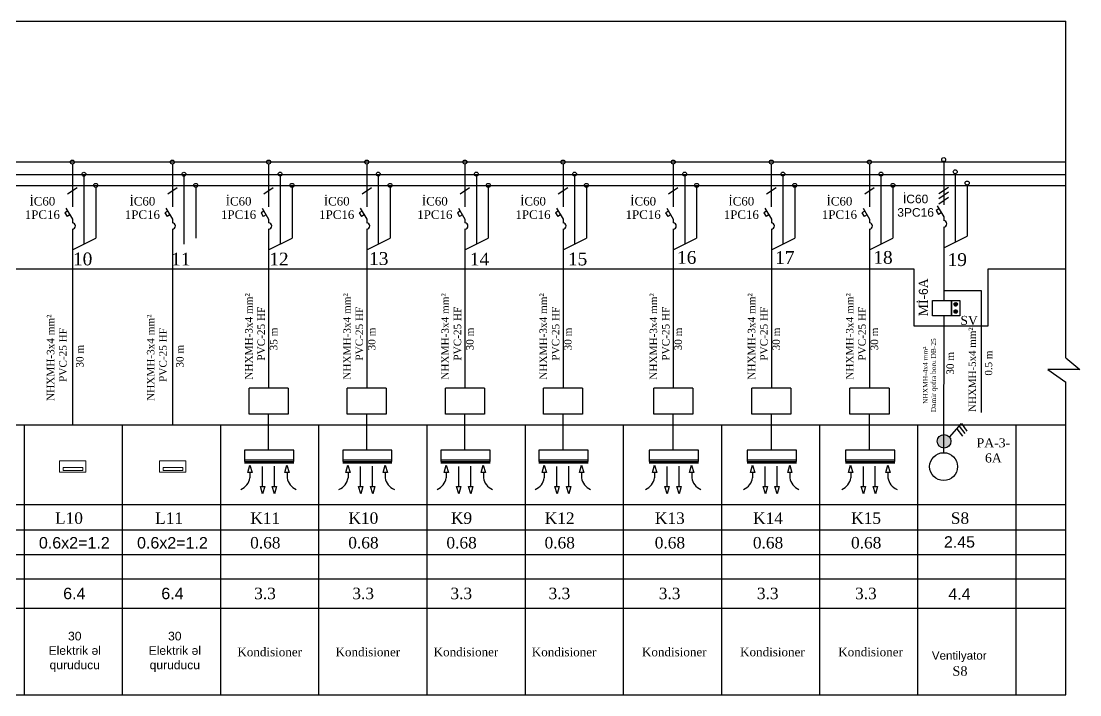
# Model space of a CAD drawing. Header units: millimetres. Extents: x 42452 to 2852333, y -419346 to 834876.
# Drawn here: x 2608749 to 2628187, y 223321 to 235696 of the extents above; entities that cross this region are included whole.
import ezdxf

# ---------------------------------------------------------------- set-up
doc = ezdxf.new("R2010")
doc.units = ezdxf.units.MM
doc.layers.add('0_mebel', color=17, linetype='Continuous', lineweight=0)
doc.layers.add('A-kanal menfez', color=7, linetype='Continuous', lineweight=13)
doc.layers.add('Elektrik isiqlandirma_Lightening.ET-XET', color=7, linetype='Continuous')
doc.layers.add('Схема', color=7, linetype='Continuous')
doc.styles.add('Arial', font='arial.ttf', dxfattribs={"height": 200})
doc.styles.add('GENERATED_STYLE_3', font='ARIAALB2.TTF')

# ---------------------------------------------------------------- blocks, each defined once
blk = doc.blocks.new('Line_167', base_point=(156363518, 84643528))
at = {"layer": 'Elektrik isiqlandirma_Lightening.ET-XET', "linetype": 'Continuous'}
blk.add_line((156363518, 84643483), (156363518, 84642531), dxfattribs=at)
blk.add_circle((156363518, 84643528), 44.2, dxfattribs=at)
blk = doc.blocks.new('Line_168', base_point=(156364038, 84643010))
at = {"layer": 'Elektrik isiqlandirma_Lightening.ET-XET', "linetype": 'Continuous'}
blk.add_line((156364038, 84642966), (156364038, 84641833), dxfattribs=at)
blk.add_circle((156364038, 84643010), 44.2, dxfattribs=at)
blk = doc.blocks.new('Line_169', base_point=(156363773, 84643259))
at = {"layer": 'Elektrik isiqlandirma_Lightening.ET-XET', "linetype": 'Continuous'}
blk.add_line((156363773, 84643215), (156363773, 84642531), dxfattribs=at)
blk.add_circle((156363773, 84643259), 44.2, dxfattribs=at)

msp = doc.modelspace()

# ---------------------------------------------------------------- hatches: boundary and pattern name
at = {"layer": 'A-kanal menfez', "lineweight": 25, "transparency": 33554630}
h = msp.add_hatch(dxfattribs=at)
h.set_pattern_fill('ANGLE', scale=0.666091)
h.set_pattern_definition([(0, (3337755.935, 4248668.2866), (0, 4.652643712), [3.3837408816, -1.2689028306]), (90, (3337755.935, 4248668.2866), (-4.652643712, 3e-16), [3.3837408816, -1.2689028306])])
edge = h.paths.add_edge_path()
edge.add_arc((2625908.83851, 230495.97237), 31.41885, 0, 360)
h = msp.add_hatch(dxfattribs=at)
h.set_pattern_fill('ANGLE', scale=0.666091)
h.set_pattern_definition([(0, (3337755.935, 4248535.0684), (0, 4.652643712), [3.3837408816, -1.2689028306]), (90, (3337755.935, 4248535.0684), (-4.652643712, 3e-16), [3.3837408816, -1.2689028306])])
edge = h.paths.add_edge_path()
edge.add_arc((2625908.83851, 230362.75422), 31.41885, 0, 360)
at = {"layer": 'Elektrik isiqlandirma_Lightening.ET-XET', "linetype": 'Continuous'}
msp.add_hatch(color=7, dxfattribs=at).paths.add_polyline_path([(2625820.91353, 227978.29425, 1), (2625570.91353, 227978.29425, 1)])

# ---------------------------------------------------------------- linework, layer by layer
at = {"color": 7}
for p, q in [((2625687.59268, 230749.12128), (2626377.70189, 230749.12128)), ((2626377.70189, 230749.12128), (2626377.70189, 228506.08394))]:
    msp.add_line(p, q, dxfattribs=at)
for p, q in [((2612933.87176, 228479.15362), (2612933.87176, 228955.46172)), ((2613650.98248, 228955.46172), (2613650.98248, 228479.15362)), ((2614735.80111, 228479.15362), (2614735.80111, 228955.46172)), ((2615452.91182, 228955.46172), (2615452.91182, 228479.15362)), ((2616537.73045, 228479.15362), (2616537.73045, 228955.46172)), ((2617254.84117, 228955.46172), (2617254.84117, 228479.15362)), ((2618339.6598, 228479.15362), (2618339.6598, 228955.46172)), ((2619056.77051, 228955.46172), (2619056.77051, 228479.15362)), ((2620362.73115, 228479.15362), (2620362.73115, 228955.46172)), ((2621079.84186, 228955.46172), (2621079.84186, 228479.15362)), ((2622164.66049, 228479.15362), (2622164.66049, 228955.46172)), ((2622881.7712, 228955.46172), (2622881.7712, 228479.15362)), ((2623966.58984, 228479.15362), (2623966.58984, 228955.46172)), ((2624683.70055, 228955.46172), (2624683.70055, 228479.15362)), ((2613650.98248, 228479.15362), (2612933.87176, 228479.15362)), ((2615452.91182, 228479.15362), (2614735.80111, 228479.15362)), ((2617254.84117, 228479.15362), (2616537.73045, 228479.15362)), ((2619056.77051, 228479.15362), (2618339.6598, 228479.15362)), ((2621079.84186, 228479.15362), (2620362.73115, 228479.15362)), ((2622881.7712, 228479.15362), (2622164.66049, 228479.15362)), ((2624683.70055, 228479.15362), (2623966.58984, 228479.15362)), ((2612850.69354, 227635.46182), (2613755.08699, 227635.46182)), ((2614652.62289, 227635.46182), (2615557.01633, 227635.46182)), ((2616454.55223, 227635.46182), (2617358.94568, 227635.46182)), ((2618256.48158, 227635.46182), (2619160.87502, 227635.46182)), ((2620279.55293, 227635.46182), (2621183.94637, 227635.46182)), ((2622081.48227, 227635.46182), (2622985.87572, 227635.46182)), ((2623883.41161, 227635.46182), (2624787.80506, 227635.46182)), ((2612850.69354, 227605.37324), (2613755.08699, 227605.37324)), ((2612850.69354, 227580.601), (2613755.08699, 227580.601)), ((2612909.5165, 227404.64727), (2612946.76313, 227540.78301)), ((2612946.76313, 227540.78301), (2612988.78813, 227404.64727)), ((2613180.37694, 227149.53503), (2613180.37694, 227517.223)), ((2613398.89258, 227149.53503), (2613398.89258, 227519.68369)), ((2613592.35352, 227404.64727), (2613629.60016, 227540.78301)), ((2613629.60016, 227540.78301), (2613671.62516, 227404.64727)), ((2614652.62289, 227605.37324), (2615557.01633, 227605.37324)), ((2614652.62289, 227580.601), (2615557.01633, 227580.601)), ((2614711.44584, 227404.64727), (2614748.69247, 227540.78301)), ((2614748.69247, 227540.78301), (2614790.71747, 227404.64727)), ((2614982.30628, 227149.53503), (2614982.30628, 227517.223)), ((2615200.82192, 227149.53503), (2615200.82192, 227519.68369)), ((2615394.28287, 227404.64727), (2615431.5295, 227540.78301)), ((2615431.5295, 227540.78301), (2615473.5545, 227404.64727)), ((2616454.55223, 227605.37324), (2617358.94568, 227605.37324)), ((2616454.55223, 227580.601), (2617358.94568, 227580.601)), ((2616513.37519, 227404.64727), (2616550.62182, 227540.78301)), ((2616550.62182, 227540.78301), (2616592.64682, 227404.64727)), ((2616784.23563, 227149.53503), (2616784.23563, 227517.223)), ((2617002.75127, 227149.53503), (2617002.75127, 227519.68369)), ((2617196.21221, 227404.64727), (2617233.45885, 227540.78301)), ((2617233.45885, 227540.78301), (2617275.48385, 227404.64727)), ((2618256.48158, 227605.37324), (2619160.87502, 227605.37324)), ((2618256.48158, 227580.601), (2619160.87502, 227580.601)), ((2618315.30453, 227404.64727), (2618352.55116, 227540.78301)), ((2618352.55116, 227540.78301), (2618394.57616, 227404.64727)), ((2618586.16497, 227149.53503), (2618586.16497, 227517.223)), ((2618804.68061, 227149.53503), (2618804.68061, 227519.68369)), ((2618998.14156, 227404.64727), (2619035.38819, 227540.78301)), ((2619035.38819, 227540.78301), (2619077.41319, 227404.64727)), ((2620279.55293, 227605.37324), (2621183.94637, 227605.37324)), ((2620279.55293, 227580.601), (2621183.94637, 227580.601)), ((2620338.37588, 227404.64727), (2620375.62251, 227540.78301)), ((2620375.62251, 227540.78301), (2620417.64751, 227404.64727)), ((2620609.23632, 227149.53503), (2620609.23632, 227517.223)), ((2620827.75196, 227149.53503), (2620827.75196, 227519.68369)), ((2621021.21291, 227404.64727), (2621058.45954, 227540.78301)), ((2621058.45954, 227540.78301), (2621100.48454, 227404.64727)), ((2622081.48227, 227605.37324), (2622985.87572, 227605.37324)), ((2622081.48227, 227580.601), (2622985.87572, 227580.601)), ((2622140.30522, 227404.64727), (2622177.55186, 227540.78301)), ((2622177.55186, 227540.78301), (2622219.57686, 227404.64727)), ((2622411.16567, 227149.53503), (2622411.16567, 227517.223)), ((2622629.68131, 227149.53503), (2622629.68131, 227519.68369)), ((2622823.14225, 227404.64727), (2622860.38889, 227540.78301)), ((2622860.38889, 227540.78301), (2622902.41388, 227404.64727)), ((2623883.41161, 227605.37324), (2624787.80506, 227605.37324)), ((2623883.41161, 227580.601), (2624787.80506, 227580.601)), ((2623942.23457, 227404.64727), (2623979.4812, 227540.78301)), ((2623979.4812, 227540.78301), (2624021.5062, 227404.64727)), ((2624213.09501, 227149.53503), (2624213.09501, 227517.223)), ((2624431.61065, 227149.53503), (2624431.61065, 227519.68369)), ((2624625.0716, 227404.64727), (2624662.31823, 227540.78301)), ((2624662.31823, 227540.78301), (2624704.34323, 227404.64727)), ((2612988.78813, 227404.64727), (2612909.5165, 227404.64727)), ((2612949.15231, 227404.64727), (2612949.15231, 227306.43442)), ((2613671.62516, 227404.64727), (2613592.35352, 227404.64727)), ((2613631.98934, 227404.64727), (2613631.98934, 227306.43442)), ((2614790.71747, 227404.64727), (2614711.44584, 227404.64727)), ((2614751.08166, 227404.64727), (2614751.08166, 227306.43442)), ((2615473.5545, 227404.64727), (2615394.28287, 227404.64727)), ((2615433.91868, 227404.64727), (2615433.91868, 227306.43442)), ((2616592.64682, 227404.64727), (2616513.37519, 227404.64727)), ((2616553.011, 227404.64727), (2616553.011, 227306.43442)), ((2617275.48385, 227404.64727), (2617196.21221, 227404.64727)), ((2617235.84803, 227404.64727), (2617235.84803, 227306.43442)), ((2618394.57616, 227404.64727), (2618315.30453, 227404.64727)), ((2618354.94035, 227404.64727), (2618354.94035, 227306.43442)), ((2619077.41319, 227404.64727), (2618998.14156, 227404.64727)), ((2619037.77737, 227404.64727), (2619037.77737, 227306.43442)), ((2620417.64751, 227404.64727), (2620338.37588, 227404.64727)), ((2620378.01169, 227404.64727), (2620378.01169, 227306.43442)), ((2621100.48454, 227404.64727), (2621021.21291, 227404.64727)), ((2621060.84872, 227404.64727), (2621060.84872, 227306.43442)), ((2622219.57686, 227404.64727), (2622140.30522, 227404.64727)), ((2622179.94104, 227404.64727), (2622179.94104, 227306.43442)), ((2622902.41388, 227404.64727), (2622823.14225, 227404.64727)), ((2622862.77807, 227404.64727), (2622862.77807, 227306.43442)), ((2624021.5062, 227404.64727), (2623942.23457, 227404.64727)), ((2623981.87038, 227404.64727), (2623981.87038, 227306.43442)), ((2624704.34323, 227404.64727), (2624625.0716, 227404.64727)), ((2624664.70741, 227404.64727), (2624664.70741, 227306.43442)), ((2613182.76612, 227013.39929), (2613140.74112, 227149.53503)), ((2613140.74112, 227149.53503), (2613220.01276, 227149.53503)), ((2613220.01276, 227149.53503), (2613182.76612, 227013.39929)), ((2613401.28176, 227013.39929), (2613359.25676, 227149.53503)), ((2613359.25676, 227149.53503), (2613438.5284, 227149.53503)), ((2613438.5284, 227149.53503), (2613401.28176, 227013.39929)), ((2614984.69547, 227013.39929), (2614942.67047, 227149.53503)), ((2614942.67047, 227149.53503), (2615021.9421, 227149.53503)), ((2615021.9421, 227149.53503), (2614984.69547, 227013.39929)), ((2615203.21111, 227013.39929), (2615161.18611, 227149.53503)), ((2615161.18611, 227149.53503), (2615240.45774, 227149.53503)), ((2615240.45774, 227149.53503), (2615203.21111, 227013.39929)), ((2616786.62481, 227013.39929), (2616744.59981, 227149.53503)), ((2616744.59981, 227149.53503), (2616823.87144, 227149.53503)), ((2616823.87144, 227149.53503), (2616786.62481, 227013.39929)), ((2617005.14045, 227013.39929), (2616963.11545, 227149.53503)), ((2616963.11545, 227149.53503), (2617042.38708, 227149.53503)), ((2617042.38708, 227149.53503), (2617005.14045, 227013.39929)), ((2618588.55416, 227013.39929), (2618546.52916, 227149.53503)), ((2618546.52916, 227149.53503), (2618625.80079, 227149.53503)), ((2618625.80079, 227149.53503), (2618588.55416, 227013.39929)), ((2618807.0698, 227013.39929), (2618765.0448, 227149.53503)), ((2618765.0448, 227149.53503), (2618844.31643, 227149.53503)), ((2618844.31643, 227149.53503), (2618807.0698, 227013.39929)), ((2620611.6255, 227013.39929), (2620569.6005, 227149.53503)), ((2620569.6005, 227149.53503), (2620648.87214, 227149.53503)), ((2620648.87214, 227149.53503), (2620611.6255, 227013.39929)), ((2620830.14114, 227013.39929), (2620788.11614, 227149.53503)), ((2620788.11614, 227149.53503), (2620867.38778, 227149.53503)), ((2620867.38778, 227149.53503), (2620830.14114, 227013.39929)), ((2622413.55485, 227013.39929), (2622371.52985, 227149.53503)), ((2622371.52985, 227149.53503), (2622450.80148, 227149.53503)), ((2622450.80148, 227149.53503), (2622413.55485, 227013.39929)), ((2622632.07049, 227013.39929), (2622590.04549, 227149.53503)), ((2622590.04549, 227149.53503), (2622669.31712, 227149.53503)), ((2622669.31712, 227149.53503), (2622632.07049, 227013.39929)), ((2624215.48419, 227013.39929), (2624173.45919, 227149.53503)), ((2624173.45919, 227149.53503), (2624252.73083, 227149.53503)), ((2624252.73083, 227149.53503), (2624215.48419, 227013.39929)), ((2624433.99983, 227013.39929), (2624391.97483, 227149.53503)), ((2624391.97483, 227149.53503), (2624471.24647, 227149.53503)), ((2624471.24647, 227149.53503), (2624433.99983, 227013.39929))]:
    msp.add_line(p, q)
at = {"color": 7, "linetype": 'Continuous'}
msp.add_line((2616204.40974, 223321.921), (2616204.40974, 228278.921), dxfattribs=at)
msp.add_lwpolyline([(2626499.64016, 231138.40145), (2626499.64016, 230095.4507), (2625145.1755, 230095.4507), (2625145.1755, 231138.40145)])
at = {"color": 7, "lineweight": 25}
for points in [[(2625485.14031, 230564.80495), (2625830.45826, 230564.80495), (2625830.45826, 230282.85778), (2625485.14031, 230282.85778)], [(2625830.45826, 230564.80495), (2625984.70836, 230564.80495), (2625984.70836, 230282.85778), (2625830.45826, 230282.85778)]]:
    msp.add_lwpolyline(points, close=True, dxfattribs=at)
for points in [[(2612850.69354, 227815.57722), (2612850.69354, 227605.37324), (2613755.08699, 227605.37324), (2613755.08699, 227815.57722)], [(2612850.69354, 227815.57722), (2612850.69354, 227605.37324), (2613755.08699, 227605.37324), (2613755.08699, 227815.57722)], [(2614652.62289, 227815.57722), (2614652.62289, 227605.37324), (2615557.01633, 227605.37324), (2615557.01633, 227815.57722)], [(2614652.62289, 227815.57722), (2614652.62289, 227605.37324), (2615557.01633, 227605.37324), (2615557.01633, 227815.57722)], [(2616454.55223, 227815.57722), (2616454.55223, 227605.37324), (2617358.94568, 227605.37324), (2617358.94568, 227815.57722)], [(2616454.55223, 227815.57722), (2616454.55223, 227605.37324), (2617358.94568, 227605.37324), (2617358.94568, 227815.57722)], [(2618256.48158, 227815.57722), (2618256.48158, 227605.37324), (2619160.87502, 227605.37324), (2619160.87502, 227815.57722)], [(2618256.48158, 227815.57722), (2618256.48158, 227605.37324), (2619160.87502, 227605.37324), (2619160.87502, 227815.57722)], [(2620279.55293, 227815.57722), (2620279.55293, 227605.37324), (2621183.94637, 227605.37324), (2621183.94637, 227815.57722)], [(2620279.55293, 227815.57722), (2620279.55293, 227605.37324), (2621183.94637, 227605.37324), (2621183.94637, 227815.57722)], [(2622081.48227, 227815.57722), (2622081.48227, 227605.37324), (2622985.87572, 227605.37324), (2622985.87572, 227815.57722)], [(2622081.48227, 227815.57722), (2622081.48227, 227605.37324), (2622985.87572, 227605.37324), (2622985.87572, 227815.57722)], [(2623883.41161, 227815.57722), (2623883.41161, 227605.37324), (2624787.80506, 227605.37324), (2624787.80506, 227815.57722)], [(2623883.41161, 227815.57722), (2623883.41161, 227605.37324), (2624787.80506, 227605.37324), (2624787.80506, 227815.57722)]]:
    msp.add_lwpolyline(points, close=True)
at = {"lineweight": 25}
msp.add_circle((2625686.18988, 227513.13579), 255.96838, dxfattribs=at)
at = {"linetype": 'Continuous'}
for centre, radius in [((2609685.65361, 231933.4956), 59.56316), ((2611522.68034, 231933.4956), 59.56316), ((2613289.34845, 231934.14188), 59.57369), ((2615091.2778, 231934.14188), 59.57369), ((2616893.20714, 231934.14188), 59.57369), ((2618695.13649, 231934.14188), 59.57369), ((2620718.20783, 231934.14188), 59.57369), ((2622520.13718, 231934.14188), 59.57369), ((2624322.06652, 231934.14188), 59.57369)]:
    msp.add_arc(centre, radius, 272.96227837, 87.03772163, dxfattribs=at)
for centre, start, end in [((2612682.74434, 227343.51338), 291.648370604, 352.076411443), ((2613898.39731, 227343.51338), 187.923588611, 248.351629396), ((2614484.67368, 227343.51338), 291.648370604, 352.076411443), ((2615700.32666, 227343.51338), 187.923588611, 248.351629396), ((2616286.60303, 227343.51338), 291.648370604, 352.076411443), ((2617502.256, 227343.51338), 187.923588611, 248.351629396), ((2618088.53237, 227343.51338), 291.648370604, 352.076411443), ((2619304.18535, 227343.51338), 187.923588611, 248.351629396), ((2620111.60372, 227343.51338), 291.648370604, 352.076411443), ((2621327.2567, 227343.51338), 187.923588611, 248.351629396), ((2621913.53307, 227343.51338), 291.648370604, 352.076411443), ((2623129.18604, 227343.51338), 187.923588611, 248.351629396), ((2623715.46241, 227343.51338), 291.648370604, 352.076411443), ((2624931.11539, 227343.51338), 187.923588611, 248.351629396)]:
    msp.add_arc(centre, 268.97594, start, end)
at = {"layer": '0_mebel'}
for points in [[(2609453.35782, 227621.29254), (2609453.35782, 227412.29346), (2609935.35782, 227412.29346), (2609935.35782, 227621.29254)], [(2609520.85782, 227441.29346), (2609520.85782, 227498.79346), (2609882.35782, 227498.79346), (2609882.35782, 227441.29346)], [(2611290.38455, 227621.29254), (2611290.38455, 227412.29346), (2611772.38455, 227412.29346), (2611772.38455, 227621.29254)], [(2611357.88455, 227441.29346), (2611357.88455, 227498.79346), (2611719.38455, 227498.79346), (2611719.38455, 227441.29346)]]:
    msp.add_lwpolyline(points, close=True, dxfattribs=at)
at = {"layer": 'Elektrik isiqlandirma_Lightening.ET-XET', "linetype": 'Continuous'}
for p, q in [((2592081.1156, 235695.67184), (2627930.7253, 235695.67184)), ((2627930.7253, 229508.35812), (2627930.7253, 235695.67184)), ((2592335.16356, 233111.82788), (2627930.7253, 233111.82788)), ((2592335.16356, 232881.96878), (2627930.7253, 232881.96878)), ((2592335.16356, 232678.23004), (2627930.7253, 232678.23004)), ((2609602.39563, 232525.43722), (2609774.71314, 232642.46012)), ((2611439.42236, 232525.43722), (2611611.73987, 232642.46012)), ((2613206.07575, 232526.18818), (2613378.42373, 232643.23177)), ((2615008.00509, 232526.18818), (2615180.35307, 232643.23177)), ((2616809.93444, 232526.18818), (2616982.28242, 232643.23177)), ((2618611.86378, 232526.18818), (2618784.21176, 232643.23177)), ((2620634.93513, 232526.18818), (2620807.28311, 232643.23177)), ((2622436.86448, 232526.18818), (2622609.21245, 232643.23177)), ((2624238.79382, 232526.18818), (2624411.1418, 232643.23177)), ((2609602.54281, 232205.55145), (2609550.08712, 232175.99088)), ((2609550.08712, 232175.99088), (2609591.35781, 232106.61789)), ((2609569.85782, 232260.49251), (2609688.73173, 232060.67421)), ((2609643.8135, 232136.17846), (2609591.35781, 232106.61789)), ((2609899.72729, 232283.40877), (2609899.72729, 231599.41691)), ((2611439.56954, 232205.55145), (2611387.11385, 232175.99088)), ((2611387.11385, 232175.99088), (2611428.38454, 232106.61789)), ((2611406.88455, 232260.49251), (2611525.75847, 232060.67421)), ((2611480.84023, 232136.17846), (2611428.38454, 232106.61789)), ((2611736.75402, 232283.40877), (2611736.75402, 231599.41691)), ((2613206.22296, 232206.24584), (2613153.75799, 232176.68004)), ((2613153.75799, 232176.68004), (2613195.03597, 232107.29479)), ((2613173.53218, 232261.19662), (2613292.42712, 232061.34298)), ((2613247.50094, 232136.86059), (2613195.03597, 232107.29479)), ((2613503.45999, 232284.11692), (2613503.45999, 231600.00411)), ((2615008.1523, 232206.24584), (2614955.68734, 232176.68004)), ((2614955.68734, 232176.68004), (2614996.96532, 232107.29479)), ((2614975.46153, 232261.19662), (2615094.35647, 232061.34298)), ((2615049.43028, 232136.86059), (2614996.96532, 232107.29479)), ((2615305.38933, 232284.11692), (2615305.38933, 231600.00411)), ((2616810.08165, 232206.24584), (2616757.61668, 232176.68004)), ((2616757.61668, 232176.68004), (2616798.89466, 232107.29479)), ((2616777.39087, 232261.19662), (2616896.28581, 232061.34298)), ((2616851.35963, 232136.86059), (2616798.89466, 232107.29479)), ((2617107.31868, 232284.11692), (2617107.31868, 231600.00411)), ((2618612.01099, 232206.24584), (2618559.54603, 232176.68004)), ((2618559.54603, 232176.68004), (2618600.82401, 232107.29479)), ((2618579.32022, 232261.19662), (2618698.21516, 232061.34298)), ((2618653.28897, 232136.86059), (2618600.82401, 232107.29479)), ((2618909.24802, 232284.11692), (2618909.24802, 231600.00411)), ((2620635.08234, 232206.24584), (2620582.61737, 232176.68004)), ((2620582.61737, 232176.68004), (2620623.89536, 232107.29479)), ((2620602.39157, 232261.19662), (2620721.2865, 232061.34298)), ((2620676.36032, 232136.86059), (2620623.89536, 232107.29479)), ((2620932.31937, 232284.11692), (2620932.31937, 231600.00411)), ((2622437.01168, 232206.24584), (2622384.54672, 232176.68004)), ((2622384.54672, 232176.68004), (2622425.8247, 232107.29479)), ((2622404.32091, 232261.19662), (2622523.21585, 232061.34298)), ((2622478.28967, 232136.86059), (2622425.8247, 232107.29479)), ((2622734.24871, 232284.11692), (2622734.24871, 231600.00411)), ((2624238.94103, 232206.24584), (2624186.47606, 232176.68004)), ((2624186.47606, 232176.68004), (2624227.75405, 232107.29479)), ((2624206.25026, 232261.19662), (2624325.14519, 232061.34298)), ((2624280.21901, 232136.86059), (2624227.75405, 232107.29479)), ((2624536.17806, 232284.11692), (2624536.17806, 231600.00411)), ((2609688.73173, 232060.67421), (2609688.73173, 231992.97917)), ((2611525.75847, 232060.67421), (2611525.75847, 231992.97917)), ((2613292.42712, 232061.34298), (2613292.42712, 231993.63597)), ((2615094.35647, 232061.34298), (2615094.35647, 231993.63597)), ((2616896.28581, 232061.34298), (2616896.28581, 231993.63597)), ((2618698.21516, 232061.34298), (2618698.21516, 231993.63597)), ((2620721.2865, 232061.34298), (2620721.2865, 231993.63597)), ((2622523.21585, 232061.34298), (2622523.21585, 231993.63597)), ((2624325.14519, 232061.34298), (2624325.14519, 231993.63597)), ((2609688.73173, 231877.60668), (2609688.73173, 228278.921)), ((2609688.73173, 231495.24929), (2610118.31229, 231707.33141)), ((2611525.75847, 231877.60668), (2611525.75847, 228278.921)), ((2613292.42712, 231878.24307), (2613292.42712, 228955.46172)), ((2613292.42712, 231495.81807), (2613722.08364, 231707.9377)), ((2615094.35647, 231878.24307), (2615094.35647, 228955.46172)), ((2615094.35647, 231495.81807), (2615524.01299, 231707.9377)), ((2616896.28581, 231878.24307), (2616896.28581, 228955.46172)), ((2616896.28581, 231495.81807), (2617325.94233, 231707.9377)), ((2618698.21516, 231878.24307), (2618698.21516, 228955.46172)), ((2618698.21516, 231495.81807), (2619127.87168, 231707.9377)), ((2620721.2865, 231878.24307), (2620721.2865, 228955.46172)), ((2620721.2865, 231495.81807), (2621150.94303, 231707.9377)), ((2622523.21585, 231878.24307), (2622523.21585, 228955.46172)), ((2622523.21585, 231495.81807), (2622952.87237, 231707.9377)), ((2624325.14519, 231878.24307), (2624325.14519, 228955.46172)), ((2624325.14519, 231495.81807), (2624754.80172, 231707.9377)), ((2625145.1755, 231138.40145), (2588719.22769, 231138.40145)), ((2627930.7253, 231138.40145), (2626499.64016, 231138.40145)), ((2627930.7253, 229508.35812), (2628187.4685, 229295.46994)), ((2628187.4685, 229295.46994), (2627602.39264, 229295.46994)), ((2627602.39264, 229295.46994), (2627930.7253, 229066.25153)), ((2627930.7253, 223321.0444), (2627930.7253, 229066.25153)), ((2613650.98248, 228955.46172), (2612933.87176, 228955.46172)), ((2615452.91182, 228955.46172), (2614735.80111, 228955.46172)), ((2617254.84117, 228955.46172), (2616537.73045, 228955.46172)), ((2619056.77051, 228955.46172), (2618339.6598, 228955.46172)), ((2621079.84186, 228955.46172), (2620362.73115, 228955.46172)), ((2622881.7712, 228955.46172), (2622164.66049, 228955.46172)), ((2624683.70055, 228955.46172), (2623966.58984, 228955.46172)), ((2613292.42712, 227815.57722), (2613292.42712, 228479.15362)), ((2615094.35647, 227815.57722), (2615094.35647, 228479.15362)), ((2616896.28581, 227815.57722), (2616896.28581, 228479.15362)), ((2618698.21516, 227815.57722), (2618698.21516, 228479.15362)), ((2620721.2865, 227815.57722), (2620721.2865, 228479.15362)), ((2622523.21585, 227815.57722), (2622523.21585, 228479.15362)), ((2624325.14519, 227815.57722), (2624325.14519, 228479.15362)), ((2588714.43095, 228278.921), (2627930.7253, 228278.921)), ((2608810.40687, 223321.0444), (2608810.40687, 228278.921)), ((2610612.33622, 223321.0444), (2610612.33622, 228278.921)), ((2612414.26556, 223321.0444), (2612414.26556, 228278.921)), ((2614216.19491, 223321.0444), (2614216.19491, 228278.921)), ((2618008.34109, 223321.0444), (2618008.34109, 228278.921)), ((2619810.27044, 223321.0444), (2619810.27044, 228278.921)), ((2621612.19978, 223321.0444), (2621612.19978, 228278.921)), ((2623414.12913, 223321.0444), (2623414.12913, 228278.921)), ((2625216.05847, 223321.0444), (2625216.05847, 228278.921)), ((2627017.98782, 223321.0444), (2627017.98782, 228278.921)), ((2589456.57772, 226819.72174), (2627930.7253, 226819.72174)), ((2589456.57772, 226354.91467), (2627930.7253, 226354.91467)), ((2589456.57772, 225901.80399), (2627930.7253, 225901.80399)), ((2589456.57772, 225449.57127), (2627930.7253, 225449.57127)), ((2589456.57772, 224912.84081), (2627930.7253, 224912.84081)), ((2588714.43095, 223321.0444), (2627930.7253, 223321.0444))]:
    msp.add_line(p, q, dxfattribs=at)
at = {"layer": 'Elektrik isiqlandirma_Lightening.ET-XET', "color": 7, "linetype": 'Continuous'}
for p, q in [((2625687.59268, 231913.79576), (2625687.59268, 231191.26906)), ((2625687.59268, 231191.45018), (2625687.59268, 230564.80495)), ((2625687.59268, 230282.85778), (2625686.18988, 227769.10416)), ((2625796.07975, 228053.0721), (2626012.13471, 228302.16593)), ((2625974.54651, 228258.82978), (2626075.94795, 228123.00079)), ((2626012.13471, 228302.16593), (2626113.53615, 228166.33694)), ((2625929.54842, 228206.95065), (2626030.94987, 228071.12165))]:
    msp.add_line(p, q, dxfattribs=at)
at = {"layer": 'Elektrik isiqlandirma_Lightening.ET-XET', "color": 7, "linetype": 'Continuous', "lineweight": 25}
for centre in [(2625908.83851, 230495.97237), (2625908.83851, 230362.75422)]:
    msp.add_circle(centre, 31.41885, dxfattribs=at)
at = {"layer": 'Elektrik isiqlandirma_Lightening.ET-XET', "color": 7, "linetype": 'Continuous'}
msp.add_circle((2625695.91353, 227978.29425), 125, dxfattribs=at)
at = {"layer": 'Схема', "color": 7, "linetype": 'Continuous'}
for p, q in [((2625600.90539, 232529.84815), (2625773.92382, 232647.34706)), ((2625600.90539, 232441.26195), (2625773.92382, 232558.76085)), ((2625568.23522, 232301.8483), (2625687.59268, 232101.21721)), ((2625600.90539, 232342.26817), (2625773.92382, 232459.76707)), ((2625899.44648, 232324.85777), (2625899.44648, 231638.08368)), ((2625601.05317, 232246.68376), (2625548.38411, 232217.00294)), ((2625548.38411, 232217.00294), (2625589.82267, 232147.34778)), ((2625642.49173, 232177.02859), (2625589.82267, 232147.34778)), ((2625687.59268, 232101.21721), (2625687.59268, 232033.24681)), ((2625687.59268, 231533.49234), (2626118.92061, 231746.43714))]:
    msp.add_line(p, q, dxfattribs=at)
msp.add_arc((2625684.50203, 231973.52128), 59.80544, 272.96227829, 87.03772171, dxfattribs=at)

# ---------------------------------------------------------------- block references
at = {"layer": 'Elektrik isiqlandirma_Lightening.ET-XET', "linetype": 'Continuous'}
for name, p, xscale, yscale, zscale in [('Line_167', (2609688.55438, 233106.83903), 0.8258455835498631, 0.8258455835498631, 0.8258455835498631), ('Line_167', (2611525.58111, 233106.83903), 0.8258455835498631, 0.8258455835498631, 0.8258455835498631), ('Line_167', (2613292.24974, 233107.6928), 0.8259916270630292, 0.8259916270630292, 0.8259916270630292), ('Line_167', (2615094.17908, 233107.6928), 0.8259916270630292, 0.8259916270630292, 0.8259916270630292), ('Line_167', (2616896.10843, 233107.6928), 0.8259916270630292, 0.8259916270630292, 0.8259916270630292), ('Line_167', (2618698.03777, 233107.6928), 0.8259916270630292, 0.8259916270630292, 0.8259916270630292), ('Line_167', (2620721.10912, 233107.6928), 0.8259916270630292, 0.8259916270630292, 0.8259916270630292), ('Line_167', (2622523.03847, 233107.6928), 0.8259916270630292, 0.8259916270630292, 0.8259916270630292), ('Line_167', (2624324.96781, 233107.6928), 0.8259916270630292, 0.8259916270630292, 0.8259916270630292), ('Line_169', (2609899.72729, 232885.05883), 0.8258455835498631, 0.8258455835498631, 0.8258455835498631), ('Line_169', (2611736.75402, 232885.05883), 0.8258455835498631, 0.8258455835498631, 0.8258455835498631), ('Line_169', (2613503.45999, 232885.87338), 0.8259916270630292, 0.8259916270630292, 0.8259916270630292), ('Line_169', (2615305.38933, 232885.87338), 0.8259916270630292, 0.8259916270630292, 0.8259916270630292), ('Line_169', (2617107.31868, 232885.87338), 0.8259916270630292, 0.8259916270630292, 0.8259916270630292), ('Line_169', (2618909.24802, 232885.87338), 0.8259916270630292, 0.8259916270630292, 0.8259916270630292), ('Line_169', (2620932.31937, 232885.87338), 0.8259916270630292, 0.8259916270630292, 0.8259916270630292), ('Line_169', (2622734.24871, 232885.87338), 0.8259916270630292, 0.8259916270630292, 0.8259916270630292), ('Line_169', (2624536.17806, 232885.87338), 0.8259916270630292, 0.8259916270630292, 0.8259916270630292), ('Line_168', (2610118.31229, 232679.15055), 0.8258455835498631, 0.8258455835498631, 0.8258455835498631), ('Line_168', (2611955.33902, 232679.15055), 0.8258455835498631, 0.8258455835498631, 0.8258455835498631), ('Line_168', (2613722.08364, 232679.92869), 0.8259916270630292, 0.8259916270630292, 0.8259916270630292), ('Line_168', (2615524.01299, 232679.92869), 0.8259916270630292, 0.8259916270630292, 0.8259916270630292), ('Line_168', (2617325.94233, 232679.92869), 0.8259916270630292, 0.8259916270630292, 0.8259916270630292), ('Line_168', (2619127.87168, 232679.92869), 0.8259916270630292, 0.8259916270630292, 0.8259916270630292), ('Line_168', (2621150.94303, 232679.92869), 0.8259916270630292, 0.8259916270630292, 0.8259916270630292), ('Line_168', (2622952.87237, 232679.92869), 0.8259916270630292, 0.8259916270630292, 0.8259916270630292), ('Line_168', (2624754.80172, 232679.92869), 0.8259916270630292, 0.8259916270630292, 0.8259916270630292)]:
    msp.add_blockref(name, p, dxfattribs=dict(at, xscale=xscale, yscale=yscale, zscale=zscale))
at = {"layer": 'Схема', "color": 7, "linetype": 'Continuous', "xscale": 0.8292048313903155, "yscale": 0.8292048313903155, "zscale": 0.8292048313903155}
for name, p in [('Line_167', (2625687.4146, 233151.63746)), ('Line_169', (2625899.44648, 232928.95513)), ('Line_168', (2626118.92061, 232722.20929))]:
    msp.add_blockref(name, p, dxfattribs=at)

# ---------------------------------------------------------------- texts
at = {"layer": 'Elektrik isiqlandirma_Lightening.ET-XET', "linetype": 'Continuous', "attachment_point": 5, "line_spacing_factor": 0.938829, "style": 'GENERATED_STYLE_3'}
for insert, char_height, width in [((2609137.31012, 232263.44409), 157.0272719, 830.9089486), ((2610974.33685, 232263.44409), 157.0272719, 830.9089486), ((2612740.90799, 232264.14872), 157.0550408, 831.0558875), ((2614542.83734, 232264.14872), 157.0550408, 831.0558875), ((2616344.76668, 232264.14872), 157.0550408, 831.0558875), ((2618146.69603, 232264.14872), 157.0550408, 831.0558875), ((2620169.76738, 232264.14872), 157.0550408, 831.0558875), ((2621971.69672, 232264.14872), 157.0550408, 831.0558875), ((2623773.62607, 232264.14872), 157.0550408, 831.0558875)]:
    msp.add_mtext('\\A1;{\\fTimes New Roman|b0|i0|c204|p18;İC60\\P1PC16}', dxfattribs=dict(at, insert=insert, char_height=char_height, width=width))
at = {"layer": 'Elektrik isiqlandirma_Lightening.ET-XET', "color": 3, "linetype": 'Continuous', "attachment_point": 5, "style": 'GENERATED_STYLE_3'}
for s, insert, char_height, width in [('\\A1;{\\fTimes New Roman|b0|i0|c204|p18;10}', (2609878.10081, 231325.6984), 235.0916651, 596.7848819), ('\\A1;{\\fTimes New Roman|b0|i0|c204|p18;11}', (2611680.03015, 231325.6984), 235.0916651, 596.7848819), ('\\A1;{\\fTimes New Roman|b0|i0|c204|p18;12}', (2613481.95949, 231325.6984), 235.0916651, 596.7848819), ('\\A1;{\\fTimes New Roman|b0|i0|c204|p18;13}', (2615315.25791, 231333.87289), 235.0916651, 596.7848819), ('\\A1;{\\fTimes New Roman|b0|i0|c204|p18;14}', (2617164.24832, 231325.6984), 235.0916651, 596.7848819), ('\\A1;{\\fTimes New Roman|b0|i0|c204|p18;15}', (2618966.17767, 231325.6984), 235.0916651, 596.7848819), ('\\A1;{\\fTimes New Roman|b0|i0|c204|p18;16}', (2620969.66111, 231354.46384), 235.0916651, 596.7848819), ('\\A1;{\\fTimes New Roman|b0|i0|c204|p18;17}', (2622771.59045, 231354.46384), 235.0916651, 596.7848819), ('\\A1;{\\fTimes New Roman|b0|i0|c204|p18;18}', (2624573.5198, 231354.46384), 235.0916651, 596.7848819), ('\\A1;{\\fTimes New Roman|b0|i0|c204|p18;19}', (2625937.07161, 231313.64059), 235.0916651, 596.7848819), ('\\A1;{\\fTimes New Roman|b0|i0|c238|p18;L\\fTimes New Roman|b0|i0|c0|p18;10}', (2609626.70175, 226566.18715), 210.6636538, 331.2598623), ('\\A1;{\\fTimes New Roman|b0|i0|c238|p18;L\\fTimes New Roman|b0|i0|c0|p18;11}', (2611463.72848, 226566.18715), 210.6636538, 331.2598623), ('\\A1;{\\fTimes New Roman|b0|i0|c204|p18;K\\fTimes New Roman|b0|i0|c0|p18;11}', (2613230.38617, 226565.88426), 210.7009078, 331.3184427), ('\\A1;{\\fTimes New Roman|b0|i0|c204|p18;K\\fTimes New Roman|b0|i0|c0|p18;10}', (2615032.31551, 226565.88426), 210.7009078, 331.3184427), ('\\A1;{\\fTimes New Roman|b0|i0|c204|p18;K\\fTimes New Roman|b0|i0|c0|p18;9}', (2616834.24486, 226565.88426), 210.7009078, 331.3184427), ('\\A1;{\\fTimes New Roman|b0|i0|c204|p18;K\\fTimes New Roman|b0|i0|c0|p18;12}', (2618636.1742, 226565.88426), 210.7009078, 331.3184427), ('\\A1;{\\fTimes New Roman|b0|i0|c204|p18;K\\fTimes New Roman|b0|i0|c0|p18;13}', (2620659.24555, 226565.88426), 210.7009078, 331.3184427), ('\\A1;{\\fTimes New Roman|b0|i0|c204|p18;K1\\fTimes New Roman|b0|i0|c0|p18;4}', (2622461.1749, 226565.88426), 210.7009078, 950.2427735), ('\\A1;{\\fTimes New Roman|b0|i0|c204|p18;K\\fTimes New Roman|b0|i0|c238|p18;1\\fTimes New Roman|b0|i0|c0|p18;5}', (2624263.10424, 226565.88426), 210.70090785, 331.3184427), ('\\A1;{\\fTimes New Roman|b0|i0|c204|p18;S\\fTimes New Roman|b0|i0|c238|p18;8}', (2625986.76216, 226565.88426), 210.7009078, 331.3184427)]:
    msp.add_mtext(s, dxfattribs=dict(at, insert=insert, char_height=char_height, width=width))
at = {"layer": 'Elektrik isiqlandirma_Lightening.ET-XET', "insert": (2625314.97852, 230276.21286), "char_height": 165.8512761, "attachment_point": 4, "rotation": 90, "line_spacing_factor": 0.9227, "style": 'GENERATED_STYLE_3'}
msp.add_mtext('\\A1;{\\fTimes New Roman|b0|i0|c238|p18;Mİ-}6{\\fTimes New Roman|b0|i0|c238|p18;A}', dxfattribs=at)
at = {"layer": 'Elektrik isiqlandirma_Lightening.ET-XET', "linetype": 'Continuous', "attachment_point": 2, "rotation": 90, "style": 'GENERATED_STYLE_3'}
for s, insert, char_height in [('{\\fTimes New Roman|b0|i0|c238|p18;\\C7; \\fTimes New Roman|b0|i0|c204|p18;\\C0;NHXMH-3х\\fTimes New Roman|b0|i0|c238|p18;4\\C7; mm²\\fTimes New Roman|b0|i0|c204|p18;\\C0;\\P\\fTimes New Roman|b0|i0|c238|p18;\\C7;   PVC-25 \\fTimes New Roman|b0|i0|c204|p18;\\C0;H\\fTimes New Roman|b0|i0|c238|p18;\\C7;F}', (2612860.45937, 229878.04054), 136.38760296), ('{\\fTimes New Roman|b0|i0|c238|p18;\\C7; \\fTimes New Roman|b0|i0|c204|p18;\\C0;NHXMH-3х\\fTimes New Roman|b0|i0|c238|p18;4\\C7; mm²\\fTimes New Roman|b0|i0|c204|p18;\\C0;\\P\\fTimes New Roman|b0|i0|c238|p18;\\C7;   PVC-25 \\fTimes New Roman|b0|i0|c204|p18;\\C0;H\\fTimes New Roman|b0|i0|c238|p18;\\C7;F}', (2614662.38872, 229878.04054), 136.38760296), ('{\\fTimes New Roman|b0|i0|c238|p18;\\C7; \\fTimes New Roman|b0|i0|c204|p18;\\C0;NHXMH-3х\\fTimes New Roman|b0|i0|c238|p18;4\\C7; mm²\\fTimes New Roman|b0|i0|c204|p18;\\C0;\\P\\fTimes New Roman|b0|i0|c238|p18;\\C7;   PVC-25 \\fTimes New Roman|b0|i0|c204|p18;\\C0;H\\fTimes New Roman|b0|i0|c238|p18;\\C7;F}', (2616464.31806, 229878.04054), 136.38760296), ('{\\fTimes New Roman|b0|i0|c238|p18;\\C7; \\fTimes New Roman|b0|i0|c204|p18;\\C0;NHXMH-3х\\fTimes New Roman|b0|i0|c238|p18;4\\C7; mm²\\fTimes New Roman|b0|i0|c204|p18;\\C0;\\P\\fTimes New Roman|b0|i0|c238|p18;\\C7;   PVC-25 \\fTimes New Roman|b0|i0|c204|p18;\\C0;H\\fTimes New Roman|b0|i0|c238|p18;\\C7;F}', (2618266.24741, 229878.04054), 136.38760296), ('{\\fTimes New Roman|b0|i0|c238|p18;\\C7; \\fTimes New Roman|b0|i0|c204|p18;\\C0;NHXMH-3х\\fTimes New Roman|b0|i0|c238|p18;4\\C7; mm²\\fTimes New Roman|b0|i0|c204|p18;\\C0;\\P\\fTimes New Roman|b0|i0|c238|p18;\\C7;   PVC-25 \\fTimes New Roman|b0|i0|c204|p18;\\C0;H\\fTimes New Roman|b0|i0|c238|p18;\\C7;F}', (2620289.31875, 229878.04054), 136.38760296), ('{\\fTimes New Roman|b0|i0|c238|p18;\\C7; \\fTimes New Roman|b0|i0|c204|p18;\\C0;NHXMH-3х\\fTimes New Roman|b0|i0|c238|p18;4\\C7; mm²\\fTimes New Roman|b0|i0|c204|p18;\\C0;\\P\\fTimes New Roman|b0|i0|c238|p18;\\C7;   PVC-25 \\fTimes New Roman|b0|i0|c204|p18;\\C0;H\\fTimes New Roman|b0|i0|c238|p18;\\C7;F}', (2622091.2481, 229878.04054), 136.38760296), ('{\\fTimes New Roman|b0|i0|c238|p18;\\C7; \\fTimes New Roman|b0|i0|c204|p18;\\C0;NHXMH-3х\\fTimes New Roman|b0|i0|c238|p18;4\\C7; mm²\\fTimes New Roman|b0|i0|c204|p18;\\C0;\\P\\fTimes New Roman|b0|i0|c238|p18;\\C7;   PVC-25 \\fTimes New Roman|b0|i0|c204|p18;\\C0;H\\fTimes New Roman|b0|i0|c238|p18;\\C7;F}', (2623893.17744, 229878.04054), 136.38760296), ('{\\fTimes New Roman|b0|i0|c238|p18;\\C7; \\fTimes New Roman|b0|i0|c204|p18;\\C0;NHXMH-3х\\fTimes New Roman|b0|i0|c238|p18;4\\C7; mm²\\fTimes New Roman|b0|i0|c204|p18;\\C0;\\P\\fTimes New Roman|b0|i0|c238|p18;\\C7;   PVC-25 \\fTimes New Roman|b0|i0|c204|p18;\\C0;H\\fTimes New Roman|b0|i0|c238|p18;\\C7;F}', (2609220.04752, 229486.98161), 136.38760296), ('{\\fTimes New Roman|b0|i0|c238|p18;\\C7; \\fTimes New Roman|b0|i0|c204|p18;\\C0;NHXMH-3х\\fTimes New Roman|b0|i0|c238|p18;4\\C7; mm²\\fTimes New Roman|b0|i0|c204|p18;\\C0;\\P\\fTimes New Roman|b0|i0|c238|p18;\\C7;   PVC-25 \\fTimes New Roman|b0|i0|c204|p18;\\C0;H\\fTimes New Roman|b0|i0|c238|p18;\\C7;F}', (2611057.07426, 229486.98161), 136.38760296), ('\\A1;{\\fTimes New Roman|b0|i0|c0|p18;35\\fTimes New Roman|b0|i0|c204|p18; m}', (2613314.87243, 229856.82402), 136.387603), ('\\A1;{\\fTimes New Roman|b0|i0|c0|p18;3\\fTimes New Roman|b0|i0|c204|p18;0 m}', (2615116.80177, 229856.82402), 136.387603), ('\\A1;{\\fTimes New Roman|b0|i0|c0|p18;3\\fTimes New Roman|b0|i0|c204|p18;0 m}', (2616918.73112, 229856.82402), 136.387603), ('\\A1;{\\fTimes New Roman|b0|i0|c0|p18;3\\fTimes New Roman|b0|i0|c204|p18;0 m}', (2618720.66046, 229856.82402), 136.387603), ('\\A1;{\\fTimes New Roman|b0|i0|c0|p18;3\\fTimes New Roman|b0|i0|c204|p18;0 m}', (2620743.73181, 229856.82402), 136.387603), ('\\A1;{\\fTimes New Roman|b0|i0|c0|p18;3\\fTimes New Roman|b0|i0|c204|p18;0 m}', (2622545.66116, 229856.82402), 136.387603), ('\\A1;{\\fTimes New Roman|b0|i0|c0|p18;3\\fTimes New Roman|b0|i0|c204|p18;0 m}', (2624347.5905, 229856.82402), 136.387603), ('{\\fTimes New Roman|b0|i0|c238|p18;\\C7; \\fTimes New Roman|b0|i0|c204|p18;\\C0;NHXMH\\fTimes New Roman|b0|i0|c0|p18;-4\\fTimes New Roman|b0|i0|c204|p18;х\\fTimes New Roman|b0|i0|c0|p18;4\\fTimes New Roman|b0|i0|c238|p18;\\C7; mm²\\fTimes New Roman|b0|i0|c204|p18;\\C0;\\P\\fArial|b0|i0|c204|p34;\\C7; \\fTimes New Roman|b0|i0|c238|p18;Dəmir qofra boru DB-25 }', (2625307.18906, 229173.45765), 89.36107805), ('\\A1;{\\fTimes New Roman|b0|i0|c204|p18;3\\fTimes New Roman|b0|i0|c0|p18;0 \\fTimes New Roman|b0|i0|c204|p18;m}', (2609757.18055, 229540.72892), 136.38760296), ('\\A1;{\\fTimes New Roman|b0|i0|c204|p18;3\\fTimes New Roman|b0|i0|c0|p18;0 \\fTimes New Roman|b0|i0|c204|p18;m}', (2611594.20728, 229540.72892), 136.38760296), ('\\A1;{\\fTimes New Roman|b0|i0|c0|p18;3\\fTimes New Roman|b0|i0|c204|p18;0 m}', (2625738.90893, 229410.39971), 136.387603)]:
    msp.add_mtext(s, dxfattribs=dict(at, insert=insert, char_height=char_height))
at = {"layer": 'Elektrik isiqlandirma_Lightening.ET-XET', "insert": (2625994.97968, 230197.05437), "char_height": 165.515573, "attachment_point": 4, "line_spacing_factor": 0.9227, "style": 'GENERATED_STYLE_3'}
msp.add_mtext('\\A1;{\\fTimes New Roman|b0|i0|c238|p18;SV}', dxfattribs=at)
at = {"layer": 'Elektrik isiqlandirma_Lightening.ET-XET', "linetype": 'Continuous', "insert": (2626145.83485, 229258.98284), "char_height": 187.0847907, "width": 1893.9413459, "attachment_point": 2, "rotation": 90, "style": 'GENERATED_STYLE_3'}
msp.add_mtext('{\\fTimes New Roman|b0|i0|c238|p18;\\C7; \\fTimes New Roman|b0|i0|c204|p18;\\H0.71207x;\\C0;NHXMH-\\fTimes New Roman|b0|i0|c0|p18;5\\fTimes New Roman|b0|i0|c204|p18;х\\fTimes New Roman|b0|i0|c0|p18;4\\fTimes New Roman|b0|i0|c238|p18;\\C7; mm²}', dxfattribs=at)
at = {"layer": 'Elektrik isiqlandirma_Lightening.ET-XET', "color": 7, "linetype": 'Continuous', "insert": (2626512.94349, 229185.04008), "char_height": 133.2181449, "attachment_point": 4, "rotation": 90, "style": 'GENERATED_STYLE_3'}
msp.add_mtext('\\A1;{\\fTimes New Roman|b0|i0|c238|p18;0.5\\fTimes New Roman|b0|i0|c0|p18; m}', dxfattribs=at)
at = {"layer": 'Elektrik isiqlandirma_Lightening.ET-XET', "linetype": 'Continuous', "attachment_point": 5, "style": 'GENERATED_STYLE_3'}
for s, insert, char_height in [('\\A1;{\\fTimes New Roman|b0|i0|c204|p18;PA-\\fTimes New Roman|b0|i0|c238|p18;3\\fTimes New Roman|b0|i0|c204|p18;-\\fTimes New Roman|b0|i0|c238|p18;\\P\\fTimes New Roman|b0|i0|c204|p18;6A}', (2626600.03915, 227810.49434), 166.95620283), ('\\A1;{\\fTimes New Roman|b0|i0|c204|p18;0.68}', (2613231.88394, 226112.97894), 210.7009078), ('\\A1;{\\fTimes New Roman|b0|i0|c204|p18;0.68}', (2615033.81328, 226112.97894), 210.7009078), ('\\A1;{\\fTimes New Roman|b0|i0|c204|p18;0.68}', (2616835.74263, 226112.97894), 210.7009078), ('\\A1;{\\fTimes New Roman|b0|i0|c204|p18;0.68}', (2618637.67197, 226112.97894), 210.7009078), ('\\A1;{\\fTimes New Roman|b0|i0|c204|p18;0.68}', (2620660.74332, 226112.97894), 210.7009078), ('\\A1;{\\fTimes New Roman|b0|i0|c204|p18;0.68}', (2622462.67266, 226112.97894), 210.7009078), ('\\A1;{\\fTimes New Roman|b0|i0|c204|p18;0.68}', (2624264.60201, 226112.97894), 210.7009078), ('\\A1;{\\fArial|b0|i0|c0|p34;6.4}', (2609724.85879, 225181.57444), 210.6264064), ('\\A1;{\\fArial|b0|i0|c0|p34;6.4}', (2611526.78814, 225181.57444), 210.6264064), ('\\A1;{\\fArial|b0|i0|c0|p34;4\\fArial|b0|i0|c238|p34;.4}', (2625977.49091, 225174.93234), 209.6166974)]:
    msp.add_mtext(s, dxfattribs=dict(at, insert=insert, char_height=char_height))
for s, insert, char_height, width in [('\\A1;{\\fArial|b0|i0|c204|p34;0.6\\fArial|b0|i0|c0|p34;x2=1.2}', (2609724.85879, 226112.86834), 210.6264064, 560.4957147), ('\\A1;{\\fArial|b0|i0|c204|p34;0.6\\fArial|b0|i0|c0|p34;x2=1.2}', (2611526.78814, 226112.86834), 210.6264064, 560.4957147), ('\\A1;{\\fArial|b0|i0|c238|p34;2.45}', (2625977.49091, 226128.5016), 209.6166974, 828.9640337), ('\\A1;{\\fTimes New Roman|b0|i0|c204|p18;3.3}', (2613226.50145, 225181.35562), 210.7009078, 712.0063638), ('\\A1;{\\fTimes New Roman|b0|i0|c204|p18;3.3}', (2615028.4308, 225181.35562), 210.7009078, 712.0063638), ('\\A1;{\\fTimes New Roman|b0|i0|c204|p18;3.3}', (2616830.36014, 225181.35562), 210.7009078, 712.0063638), ('\\A1;{\\fTimes New Roman|b0|i0|c204|p18;3.3}', (2618632.28949, 225181.35562), 210.7009078, 712.0063638), ('\\A1;{\\fTimes New Roman|b0|i0|c204|p18;3.3}', (2620655.36083, 225181.35562), 210.7009078, 712.0063638), ('\\A1;{\\fTimes New Roman|b0|i0|c204|p18;3.3}', (2622457.29018, 225181.35562), 210.7009078, 712.0063638), ('\\A1;{\\fTimes New Roman|b0|i0|c204|p18;3.3}', (2624259.21952, 225181.35562), 210.7009078, 712.0063638)]:
    msp.add_mtext(s, dxfattribs=dict(at, insert=insert, char_height=char_height, width=width))
at = {"layer": 'Elektrik isiqlandirma_Lightening.ET-XET', "color": 7, "linetype": 'Continuous', "attachment_point": 5}
for s, insert, char_height, width, style in [('{\\fArial|b0|i0|c204|p34;\\C256;30\\P\\fArial|b0|i0|c238|p34;Elektrik əl \\fArial|b0|i0|c204|p34;\\P\\fArial|b0|i0|c238|p34;quruducu}', (2609733.01315, 224111.56525), 158.8356748, 1976.8777937, 'GENERATED_STYLE_3'), ('{\\fArial|b0|i0|c204|p34;\\C256;30\\P\\fArial|b0|i0|c238|p34;Elektrik əl \\fArial|b0|i0|c204|p34;\\P\\fArial|b0|i0|c238|p34;quruducu}', (2611570.03988, 224111.56525), 158.8356748, 1976.8777937, 'GENERATED_STYLE_3'), ('\\A1;{\\fTimes New Roman|b0|i0|c204|p18;Kondisioner}', (2613312.09984, 224107.22823), 158.8918572, 10493.8101362, 'GENERATED_STYLE_3'), ('\\A1;{\\fTimes New Roman|b0|i0|c204|p18;Kondisioner}', (2615114.02919, 224107.22823), 158.8918572, 10493.8101362, 'GENERATED_STYLE_3'), ('\\A1;{\\fTimes New Roman|b0|i0|c204|p18;Kondisioner}', (2616915.95853, 224107.22823), 158.8918572, 10493.8101362, 'GENERATED_STYLE_3'), ('\\A1;{\\fTimes New Roman|b0|i0|c204|p18;Kondisioner}', (2618717.88788, 224107.22823), 158.8918572, 10493.8101362, 'GENERATED_STYLE_3'), ('\\A1;{\\fTimes New Roman|b0|i0|c204|p18;Kondisioner}', (2620740.95922, 224107.22823), 158.8918572, 10493.8101362, 'GENERATED_STYLE_3'), ('\\A1;{\\fTimes New Roman|b0|i0|c204|p18;Kondisioner}', (2622542.88857, 224107.22823), 158.8918572, 10493.8101362, 'GENERATED_STYLE_3'), ('\\A1;{\\fTimes New Roman|b0|i0|c204|p18;Kondisioner}', (2624344.81791, 224107.22823), 158.8918572, 10493.8101362, 'GENERATED_STYLE_3'), ('\\A1;{\\H0.87646x;Ventilyator}', (2625973.16678, 224020.30559), 173.9045982, 2164.4264658, 'Arial'), ('\\A1;{\\fTimes New Roman|b0|i0|c204|p18;S\\fTimes New Roman|b0|i0|c238|p18;8}', (2625986.76216, 223757.54431), 173.9045982, 2164.4264658, 'Arial')]:
    msp.add_mtext(s, dxfattribs=dict(at, insert=insert, char_height=char_height, width=width, style=style))
at = {"layer": 'Схема', "color": 7, "linetype": 'Continuous', "insert": (2625172.57945, 232304.81188), "char_height": 157.666003, "attachment_point": 5, "line_spacing_factor": 0.938829, "style": 'Arial'}
msp.add_mtext('\\A1;İC60\\P3PC16', dxfattribs=at)

doc.saveas('drawing.dxf')
